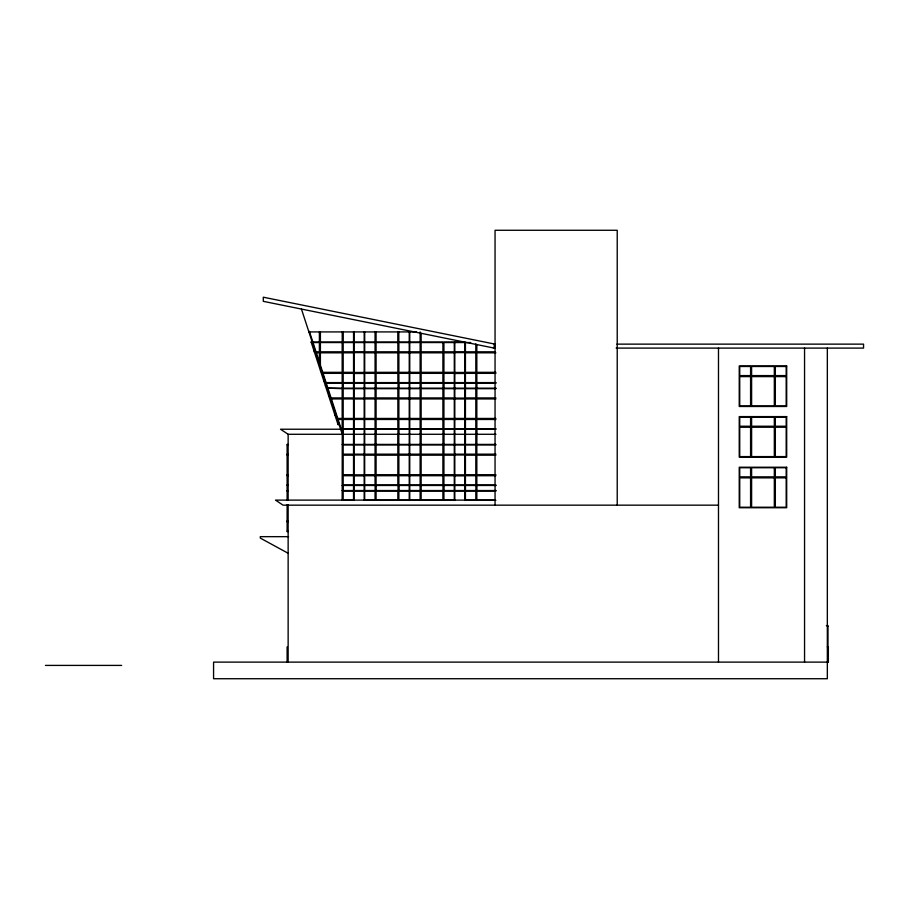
<?xml version="1.0" encoding="UTF-8"?>
<svg xmlns="http://www.w3.org/2000/svg" width="909" height="909" viewBox="0 0 909 909"><rect width="100%" height="100%" fill="white"/><g stroke="black" fill="none" stroke-linecap="round" stroke-linejoin="round"><path stroke-width="1.36" d="M493.451 348.102L494.246 348.102L495.053 344.136L263.292 297.198L263.292 301.333L495.053 348.272M312.037 341.523L311.071 341.841L338.091 424.73L339.057 424.412M311.23 342.318L312.196 342M314.094 351.113L315.059 350.806M314.412 352.078L315.378 351.76M320.457 370.633L321.422 370.315M320.775 371.599L321.741 371.281M323.797 380.871L324.763 380.564M325.365 385.689L326.331 385.371M328.706 395.926L329.672 395.62M335.069 415.447L336.035 415.129M337.943 424.242L338.898 423.935M308.73 331.376L309.39 331.376M308.901 331.921L416.64 331.921M312.866 342.045L464.931 342.045L464.931 500.461M313.026 342.545L319.389 342.545L319.389 351.806L316.048 351.806M354.067 342.545L364.191 342.545M409.255 342.545L398.869 342.545L398.869 351.806L409.255 351.806M409.743 342.545L420.128 342.545L420.128 351.806L409.743 351.806M454.807 342.545L464.931 342.545M470.669 342.545L465.431 342.545L465.431 351.806L475.816 351.806L475.816 343.875M495.053 344.136L494.246 344.136L494.246 348.102M616.938 344.136L863.55 344.136L863.55 348.102L616.132 348.102M354.067 351.806L364.191 351.806M454.807 351.806L464.931 351.806M495.053 351.806L476.827 351.806L476.827 344.579M354.067 352.612L364.191 352.612M454.807 352.612L464.931 352.612M316.377 352.817L319.389 352.817L319.389 362.043M409.255 352.817L398.869 352.817L398.869 372.326L409.255 372.326M409.743 352.817L420.128 352.817L420.128 372.326L409.743 372.326M495.882 352.817L476.827 352.817L476.827 372.326L495.882 372.326M322.74 372.326L342.17 372.326L342.17 352.817L320.4 352.817L320.4 365.157M354.067 372.451L364.191 372.451M454.807 372.451L464.931 372.451M323.07 373.349L342.17 373.349L342.17 382.598L326.081 382.598M354.067 373.463L364.191 373.463M409.255 373.349L398.869 373.349L398.869 382.598L409.255 382.598M409.743 373.349L420.128 373.349L420.128 382.598L409.743 382.598M454.807 373.463L464.931 373.463M495.882 373.349L476.827 373.349L476.827 382.598L495.882 382.598M354.067 382.598L364.191 382.598M454.807 382.598L464.931 382.598M326.251 383.098L496.087 383.098M327.899 388.166L496.087 388.166M354.067 388.677L364.191 388.677M409.255 388.677L398.869 388.677L398.869 397.926L409.255 397.926M409.743 388.677L420.128 388.677L420.128 397.926L409.743 397.926M454.807 388.677L464.931 388.677M495.882 388.677L476.827 388.677L476.827 397.926L495.882 397.926M331.081 397.926L342.17 397.926L342.17 388.677L328.069 388.166M354.067 398.097L364.191 398.097M454.807 398.097L464.931 398.097M331.41 398.937L342.17 398.937L342.17 418.458L337.773 418.458M354.067 398.96L364.191 398.96M409.255 398.937L398.869 398.937L398.869 418.458L409.255 418.458M409.743 398.937L420.128 398.937L420.128 418.458L409.743 418.458M454.807 398.96L464.931 398.96M495.882 398.937L476.827 398.937L476.827 418.458L495.882 418.458M354.067 418.435L364.191 418.435M454.807 418.435L464.931 418.435M338.103 419.469L342.17 419.469L342.17 428.718L341.125 428.718M354.067 419.447L364.191 419.447M409.255 419.469L398.869 419.469L398.869 428.718L409.255 428.718M409.743 419.469L420.128 419.469L420.128 428.718L409.743 428.718M454.807 419.447L464.931 419.447M495.882 419.469L476.827 419.469L476.827 428.718L495.882 428.718M354.067 428.718L364.191 428.718M454.807 428.718L464.931 428.718M495.996 429.23L280.54 429.23L288.142 434.286L495.996 434.286M288.142 444.41L287.119 444.41L287.119 500.45M342.159 444.41L495.825 444.41M287.119 444.921L288.142 444.921M354.055 444.921L364.179 444.921M409.243 444.921L398.858 444.921L398.858 454.17L409.243 454.17M409.743 444.921L420.128 444.921L420.128 454.17L409.743 454.17M454.807 444.921L464.931 444.921M495.882 444.921L476.827 444.921L476.827 454.17L495.882 454.17M287.119 454.17L288.142 454.17M354.055 454.17L364.179 454.17M454.807 454.17L464.931 454.17M354.055 454.989L364.179 454.989M454.807 454.989L464.931 454.989M287.119 455.182L288.142 455.182M409.243 455.182L398.858 455.182L398.858 474.703L409.243 474.703M409.743 455.182L420.128 455.182L420.128 474.703L409.743 474.703M495.882 455.182L476.827 455.182L476.827 474.703L495.882 474.703M287.119 474.703L288.142 474.703M354.055 474.828L364.179 474.828M454.807 474.828L464.931 474.828M287.119 475.714L288.142 475.714M409.243 475.714L398.858 475.714L398.858 484.963L409.243 484.963M409.743 475.714L420.128 475.714L420.128 484.963L409.743 484.963M495.882 475.714L476.827 475.714L476.827 484.963L495.882 484.963M354.055 475.839L364.179 475.839M454.807 475.839L464.931 475.839M287.119 484.963L288.142 484.963M354.055 484.963L364.179 484.963M454.807 484.963L464.931 484.963M287.119 485.474L288.142 485.474M342.159 485.474L496.087 485.474M287.119 490.542L288.142 490.542M342.159 490.542L496.087 490.542M287.119 491.042L288.142 491.042M354.055 491.042L364.179 491.042M409.243 491.042L398.858 491.042L398.858 500.291L409.243 500.291M409.743 491.042L420.128 491.042L420.128 500.291L409.743 500.291M454.807 491.042L464.931 491.042M495.882 491.042L476.827 491.042L476.827 500.291L495.882 500.291M495.053 500.109L275.484 500.109L283.074 505.165L718.485 505.165M287.119 500.291L288.142 500.291M287.119 520.823L288.142 520.823M287.119 521.834L288.142 521.834M287.119 531.095L288.142 531.095M288.142 531.595L287.119 531.595L287.119 504.7M288.585 536.662L260.292 536.662L260.292 538.083L288.142 553.263M826.383 625.585L827.974 625.585L827.974 662.116M827.36 626.324L827.974 626.324M827.338 646.935L828.349 646.935L828.349 662.116L213.57 662.116L213.57 678.728L827.338 678.728L827.338 348.102M45.45 665.411L121.647 665.411M309.56 331.921L342.932 434.286M301.447 309.06L342.284 434.286M804.556 348.102L804.556 662.116M718.485 348.102L718.485 662.116M617.222 505.165L617.222 230.272L495.053 230.272L495.053 505.165M476.918 383.098L476.918 388.166M476.964 429.23L476.816 444.41M476.918 485.474L476.918 490.542M475.907 383.098L475.907 388.166M475.85 429.23L475.805 444.41M475.907 485.474L475.907 490.542M465.453 383.098L465.453 388.166M465.453 429.23L465.431 444.41M465.453 485.474L465.453 490.542M454.807 342.045L454.807 500.461M454.284 383.098L454.284 388.166M454.295 429.23L454.295 444.41M454.284 485.474L454.284 490.542M444.035 383.098L444.035 388.166M444.035 429.23L443.978 444.41M444.035 485.474L444.035 490.542M443.024 383.098L443.024 388.166M443.013 429.23L442.967 444.41M443.024 485.474L443.024 490.542M421.14 333.296L421.14 342.045M421.14 383.098L421.14 388.166M421.208 429.23L421.14 444.41M421.14 485.474L421.14 490.542M420.197 429.23L420.197 434.286M420.128 331.921L420.128 342.045M420.128 383.098L420.128 388.166M420.128 434.286L420.128 444.41M420.128 485.474L420.128 490.542M409.754 331.921L409.743 500.45M409.243 331.921L409.243 500.45M399.096 383.098L399.096 388.166M398.983 429.23L398.983 434.286M399.085 485.474L399.085 490.542M398.812 331.921L398.812 342.045M398.801 434.286L398.801 444.41M398.085 383.098L398.085 388.166M398.074 485.474L398.074 490.542M397.972 429.23L397.972 434.286M397.801 331.921L397.801 342.045M397.79 434.286L397.79 444.41M376.224 429.23L376.224 434.286M376.076 331.921L376.076 342.045M376.178 383.098L376.178 388.166M376.065 434.286L376.065 444.41M376.167 485.474L376.167 490.542M375.167 383.098L375.167 388.166M375.11 429.23L375.053 444.41M375.156 485.474L375.156 490.542M375.065 331.921L375.065 342.045M364.702 331.921L364.702 342.045M364.714 383.098L364.714 388.166M364.714 429.23L364.679 444.41M364.702 485.474L364.702 490.542M364.191 331.921L364.179 500.461M354.067 331.921L354.055 500.461M353.556 331.921L353.556 342.045M353.544 383.098L353.544 388.166M353.556 429.23L353.544 444.41M353.533 485.474L353.533 490.542M343.295 383.098L343.295 388.166M343.295 429.23L343.227 444.41M343.284 485.474L343.284 490.542M343.238 331.921L343.238 342.045M342.227 331.921L342.227 342.045M342.284 383.098L342.284 388.166M342.284 429.23L342.159 500.291M320.4 331.921L320.4 342.045M319.389 331.921L319.389 342.045M288.142 434.286L288.142 500.45M288.142 504.7L288.142 662.116M287.119 646.935L287.119 662.116M342.17 342.545L320.4 342.545L320.4 351.806L342.17 351.806L342.17 342.545M353.556 342.545L343.182 342.545L343.182 351.806L353.556 351.806L353.556 342.545M375.076 342.545L364.702 342.545L364.702 351.806L375.076 351.806L375.076 342.545M397.858 342.545L376.087 342.545L376.087 351.806L397.858 351.806L397.858 342.545M442.91 342.545L421.14 342.545L421.14 351.806L442.91 351.806L442.91 342.545M454.295 342.545L443.922 342.545L443.922 351.806L454.295 351.806L454.295 342.545M353.556 352.817L343.182 352.817L343.182 372.326L353.556 372.326L353.556 352.817M375.076 352.817L364.702 352.817L364.702 372.326L375.076 372.326L375.076 352.817M397.858 352.817L376.087 352.817L376.087 372.326L397.858 372.326L397.858 352.817M442.91 352.817L421.14 352.817L421.14 372.326L442.91 372.326L442.91 352.817M454.295 352.817L443.922 352.817L443.922 372.326L454.295 372.326L454.295 352.817M475.816 352.817L465.431 352.817L465.431 372.326L475.816 372.326L475.816 352.817M786.694 365.975L739.233 365.975L739.233 406.482L786.694 406.482L786.694 365.975M750.584 366.486L739.733 366.486L739.733 375.599L750.584 375.599L750.584 366.486M774.32 366.486L751.607 366.486L751.607 375.599L774.32 375.599L774.32 366.486M786.183 366.486L775.332 366.486L775.332 375.599L786.183 375.599L786.183 366.486M353.556 373.349L343.182 373.349L343.182 382.598L353.556 382.598L353.556 373.349M375.076 373.349L364.702 373.349L364.702 382.598L375.076 382.598L375.076 373.349M397.858 373.349L376.087 373.349L376.087 382.598L397.858 382.598L397.858 373.349M442.91 373.349L421.14 373.349L421.14 382.598L442.91 382.598L442.91 373.349M454.295 373.349L443.922 373.349L443.922 382.598L454.295 382.598L454.295 373.349M475.816 373.349L465.431 373.349L465.431 382.598L475.816 382.598L475.816 373.349M750.584 376.61L739.733 376.61L739.733 405.971L750.584 405.971L750.584 376.61M774.32 376.61L751.607 376.61L751.607 405.971L774.32 405.971L774.32 376.61M786.183 376.61L775.332 376.61L775.332 405.971L786.183 405.971L786.183 376.61M353.556 388.677L343.182 388.677L343.182 397.926L353.556 397.926L353.556 388.677M375.076 388.677L364.702 388.677L364.702 397.926L375.076 397.926L375.076 388.677M397.858 388.677L376.087 388.677L376.087 397.926L397.858 397.926L397.858 388.677M442.91 388.677L421.14 388.677L421.14 397.926L442.91 397.926L442.91 388.677M454.295 388.677L443.922 388.677L443.922 397.926L454.295 397.926L454.295 388.677M475.816 388.677L465.431 388.677L465.431 397.926L475.816 397.926L475.816 388.677M353.556 398.937L343.182 398.937L343.182 418.458L353.556 418.458L353.556 398.937M375.076 398.937L364.702 398.937L364.702 418.458L375.076 418.458L375.076 398.937M397.858 398.937L376.087 398.937L376.087 418.458L397.858 418.458L397.858 398.937M442.91 398.937L421.14 398.937L421.14 418.458L442.91 418.458L442.91 398.937M454.295 398.937L443.922 398.937L443.922 418.458L454.295 418.458L454.295 398.937M475.816 398.937L465.431 398.937L465.431 418.458L475.816 418.458L475.816 398.937M786.694 416.606L739.233 416.606L739.233 457.113L786.694 457.113L786.694 416.606M750.584 417.106L739.733 417.106L739.733 426.23L750.584 426.23L750.584 417.106M774.32 417.106L751.607 417.106L751.607 426.23L774.32 426.23L774.32 417.106M786.183 417.106L775.332 417.106L775.332 426.23L786.183 426.23L786.183 417.106M353.556 419.469L343.182 419.469L343.182 428.718L353.556 428.718L353.556 419.469M375.076 419.469L364.702 419.469L364.702 428.718L375.076 428.718L375.076 419.469M397.858 419.469L376.087 419.469L376.087 428.718L397.858 428.718L397.858 419.469M442.91 419.469L421.14 419.469L421.14 428.718L442.91 428.718L442.91 419.469M454.295 419.469L443.922 419.469L443.922 428.718L454.295 428.718L454.295 419.469M475.816 419.469L465.431 419.469L465.431 428.718L475.816 428.718L475.816 419.469M750.584 427.241L739.733 427.241L739.733 456.602L750.584 456.602L750.584 427.241M774.32 427.241L751.607 427.241L751.607 456.602L774.32 456.602L774.32 427.241M786.183 427.241L775.332 427.241L775.332 456.602L786.183 456.602L786.183 427.241M353.544 444.921L343.17 444.921L343.17 454.17L353.544 454.17L353.544 444.921M375.065 444.921L364.679 444.921L364.679 454.17L375.065 454.17L375.065 444.921M397.847 444.921L376.076 444.921L376.076 454.17L397.847 454.17L397.847 444.921M442.91 444.921L421.14 444.921L421.14 454.17L442.91 454.17L442.91 444.921M454.295 444.921L443.922 444.921L443.922 454.17L454.295 454.17L454.295 444.921M475.816 444.921L465.431 444.921L465.431 454.17L475.816 454.17L475.816 444.921M353.544 455.182L343.17 455.182L343.17 474.703L353.544 474.703L353.544 455.182M375.065 455.182L364.679 455.182L364.679 474.703L375.065 474.703L375.065 455.182M397.847 455.182L376.076 455.182L376.076 474.703L397.847 474.703L397.847 455.182M442.91 455.182L421.14 455.182L421.14 474.703L442.91 474.703L442.91 455.182M454.295 455.182L443.922 455.182L443.922 474.703L454.295 474.703L454.295 455.182M475.816 455.182L465.431 455.182L465.431 474.703L475.816 474.703L475.816 455.182M786.694 467.237L739.233 467.237L739.233 507.733L786.694 507.733L786.694 467.237M750.584 467.737L739.733 467.737L739.733 476.85L750.584 476.85L750.584 467.737M774.32 467.737L751.607 467.737L751.607 476.85L774.32 476.85L774.32 467.737M786.183 467.737L775.332 467.737L775.332 476.85L786.183 476.85L786.183 467.737M353.544 475.714L343.17 475.714L343.17 484.963L353.544 484.963L353.544 475.714M375.065 475.714L364.679 475.714L364.679 484.963L375.065 484.963L375.065 475.714M397.847 475.714L376.076 475.714L376.076 484.963L397.847 484.963L397.847 475.714M442.91 475.714L421.14 475.714L421.14 484.963L442.91 484.963L442.91 475.714M454.295 475.714L443.922 475.714L443.922 484.963L454.295 484.963L454.295 475.714M475.816 475.714L465.431 475.714L465.431 484.963L475.816 484.963L475.816 475.714M750.584 477.861L739.733 477.861L739.733 507.233L750.584 507.233L750.584 477.861M774.32 477.861L751.607 477.861L751.607 507.233L774.32 507.233L774.32 477.861M786.183 477.861L775.332 477.861L775.332 507.233L786.183 507.233L786.183 477.861M353.544 491.042L343.17 491.042L343.17 500.291L353.544 500.291L353.544 491.042M375.065 491.042L364.679 491.042L364.679 500.291L375.065 500.291L375.065 491.042M397.847 491.042L376.076 491.042L376.076 500.291L397.847 500.291L397.847 491.042M442.91 491.042L421.14 491.042L421.14 500.291L442.91 500.291L442.91 491.042M454.295 491.042L443.922 491.042L443.922 500.291L454.295 500.291L454.295 491.042M475.816 491.042L465.431 491.042L465.431 500.291L475.816 500.291L475.816 491.042"/></g></svg>
